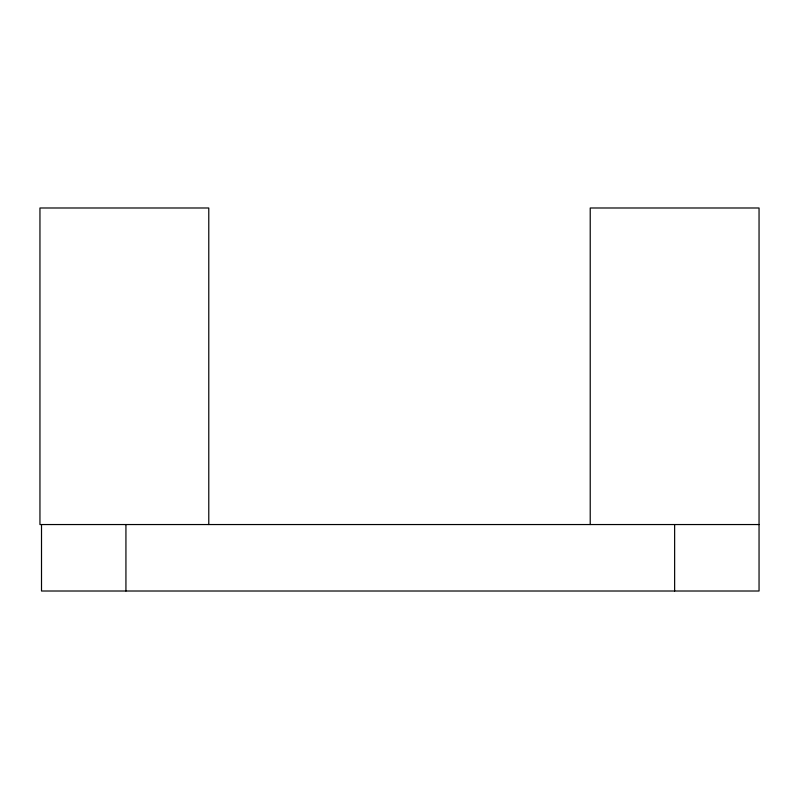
<?xml version="1.0" encoding="UTF-8"?>
<svg xmlns="http://www.w3.org/2000/svg" width="799" height="799" viewBox="0 0 799 799"><rect width="100%" height="100%" fill="white"/><g stroke="black" fill="none" stroke-linecap="round" stroke-linejoin="round"><path stroke-width="1.2" d="M759.05 524.544L39.95 524.544L39.95 207.99L208.779 207.99L208.779 524.544M674.636 524.544L674.636 591.01M590.221 524.544L590.221 207.99L759.05 207.99L759.05 591.01L41.508 591.01L41.508 524.544M125.932 524.544L125.932 591.01"/></g></svg>
